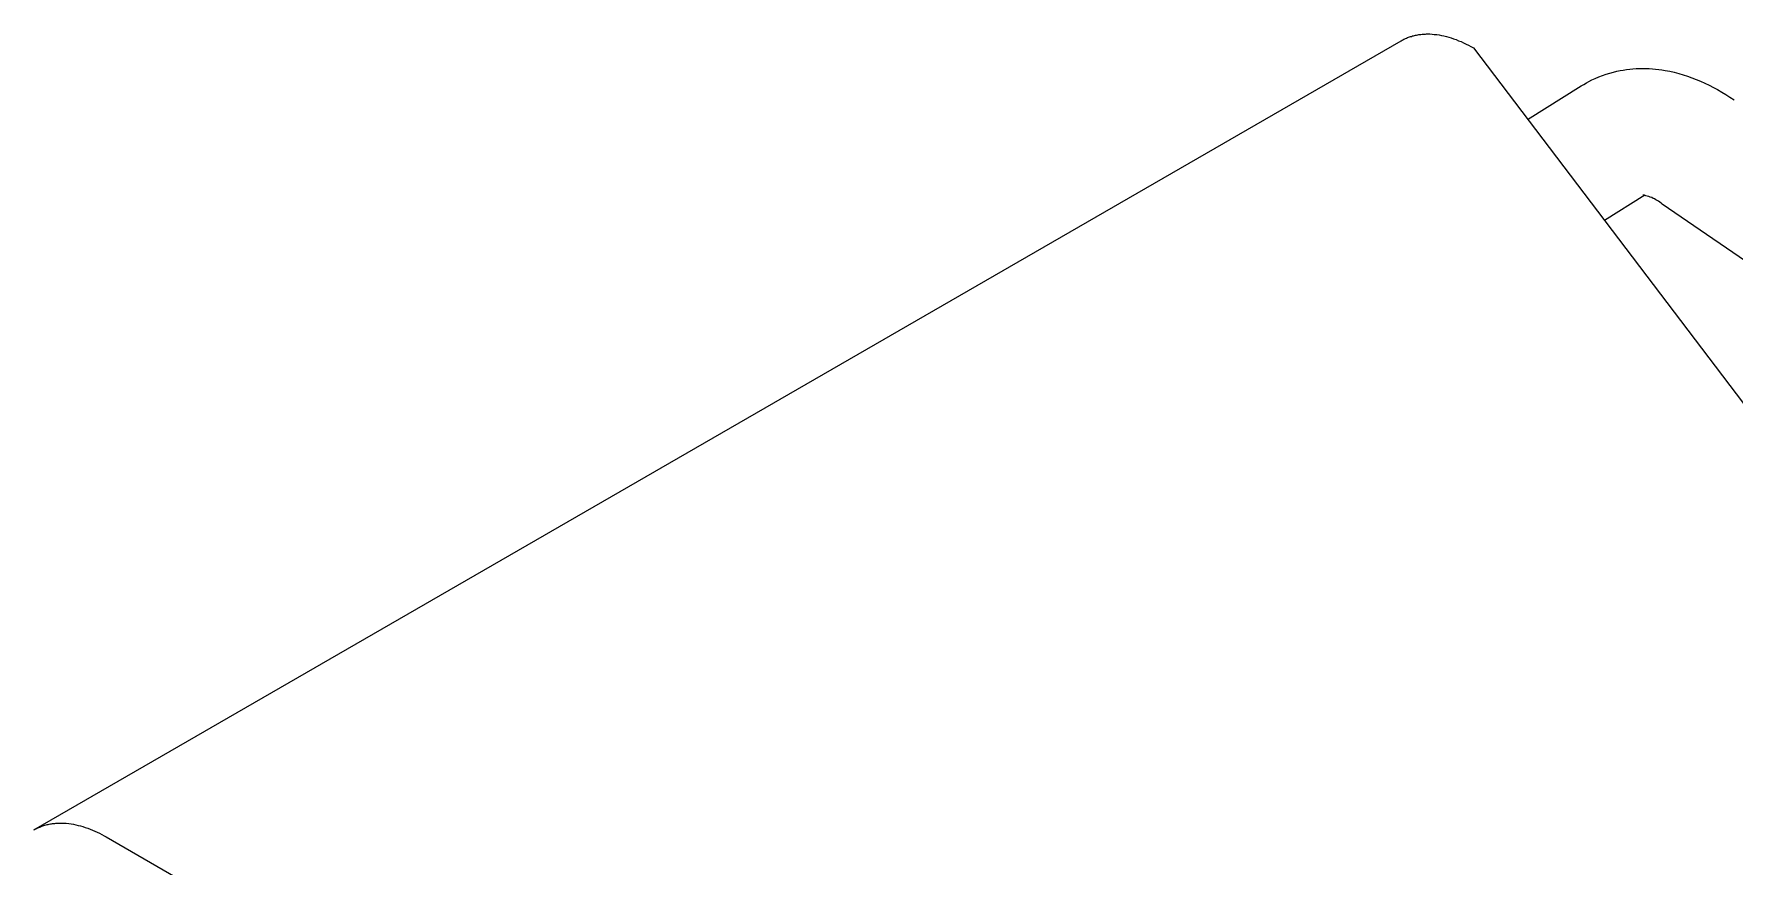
# Model space of a CAD drawing. Header units: millimetres. Extents: x -279 to 4999, y 61 to 3536.
# Drawn here: x 3427.9 to 3549.5, y 2136.1 to 2195.6 of the extents above; entities that cross this region are included whole.
import ezdxf

# ---------------------------------------------------------------- set-up
doc = ezdxf.new("R2010")
doc.units = ezdxf.units.MM
doc.layers.add('ZANO_R', color=7, linetype='Continuous', lineweight=0)

msp = doc.modelspace()

# ---------------------------------------------------------------- linework, layer by layer
at = {"layer": 'ZANO_R'}
for p, q in [((3526.95, 2195.54), (3527.03, 2195.55)), ((3527.03, 2195.55), (3527.1, 2195.56)), ((3527.1, 2195.56), (3527.18, 2195.57)), ((3527.18, 2195.57), (3527.26, 2195.58)), ((3527.26, 2195.58), (3527.34, 2195.58)), ((3527.34, 2195.58), (3527.42, 2195.58)), ((3527.42, 2195.58), (3527.5, 2195.59)), ((3527.5, 2195.59), (3527.58, 2195.59)), ((3527.58, 2195.59), (3527.74, 2195.59)), ((3527.74, 2195.59), (3527.9, 2195.58)), ((3527.9, 2195.58), (3528.05, 2195.56)), ((3528.05, 2195.56), (3528.23, 2195.54)), ((3528.23, 2195.54), (3528.4, 2195.52)), ((3427.92, 2138.66), (3525.68, 2195.1)), ((3525.68, 2195.1), (3525.75, 2195.14)), ((3525.75, 2195.14), (3525.81, 2195.17)), ((3525.81, 2195.17), (3525.88, 2195.21)), ((3525.88, 2195.21), (3525.94, 2195.24)), ((3525.94, 2195.24), (3526.01, 2195.27)), ((3526.01, 2195.27), (3526.08, 2195.3)), ((3526.08, 2195.3), (3526.15, 2195.33)), ((3526.15, 2195.33), (3526.21, 2195.35)), ((3526.21, 2195.35), (3526.29, 2195.38)), ((3526.29, 2195.38), (3526.36, 2195.4)), ((3526.36, 2195.4), (3526.43, 2195.42)), ((3526.43, 2195.42), (3526.5, 2195.45)), ((3526.5, 2195.45), (3526.57, 2195.46)), ((3526.57, 2195.46), (3526.64, 2195.48)), ((3526.64, 2195.48), (3526.72, 2195.5)), ((3526.72, 2195.5), (3526.79, 2195.51)), ((3526.79, 2195.51), (3526.87, 2195.53)), ((3526.87, 2195.53), (3526.95, 2195.54)), ((3528.4, 2195.52), (3528.58, 2195.49)), ((3528.58, 2195.49), (3528.75, 2195.45)), ((3528.75, 2195.45), (3528.92, 2195.41)), ((3528.92, 2195.41), (3529.09, 2195.36)), ((3529.09, 2195.36), (3529.26, 2195.31)), ((3529.26, 2195.31), (3529.43, 2195.25)), ((3529.43, 2195.25), (3529.61, 2195.19)), ((3529.61, 2195.19), (3529.79, 2195.11)), ((3529.79, 2195.11), (3529.98, 2195.04)), ((3529.98, 2195.04), (3530.15, 2194.96)), ((3530.15, 2194.96), (3530.33, 2194.87)), ((3530.33, 2194.87), (3530.51, 2194.78)), ((3530.51, 2194.78), (3530.68, 2194.69)), ((3530.68, 2194.69), (3530.85, 2194.59)), ((3530.85, 2194.59), (3618.67, 2078.87)), ((3542.49, 2193.11), (3542.72, 2193.12)), ((3542.72, 2193.12), (3542.95, 2193.12)), ((3542.95, 2193.12), (3543.18, 2193.12)), ((3543.18, 2193.12), (3543.42, 2193.11)), ((3538.55, 2191.87), (3538.74, 2191.98)), ((3538.74, 2191.98), (3538.93, 2192.09)), ((3538.93, 2192.09), (3539.12, 2192.2)), ((3539.12, 2192.2), (3539.32, 2192.3)), ((3539.32, 2192.3), (3539.57, 2192.41)), ((3539.57, 2192.41), (3539.83, 2192.52)), ((3539.83, 2192.52), (3540.09, 2192.62)), ((3540.09, 2192.62), (3540.35, 2192.71)), ((3540.35, 2192.71), (3540.61, 2192.79)), ((3540.61, 2192.79), (3540.88, 2192.86)), ((3540.88, 2192.86), (3541.11, 2192.92)), ((3541.11, 2192.92), (3541.34, 2192.97)), ((3541.34, 2192.97), (3541.56, 2193.01)), ((3541.56, 2193.01), (3541.8, 2193.04)), ((3541.8, 2193.04), (3542.03, 2193.07)), ((3542.03, 2193.07), (3542.26, 2193.09)), ((3542.26, 2193.09), (3542.49, 2193.11)), ((3543.42, 2193.11), (3543.65, 2193.09)), ((3543.65, 2193.09), (3543.88, 2193.07)), ((3543.88, 2193.07), (3544.11, 2193.05)), ((3544.11, 2193.05), (3544.34, 2193.02)), ((3544.34, 2193.02), (3544.57, 2192.98)), ((3544.57, 2192.98), (3544.9, 2192.92)), ((3544.9, 2192.92), (3545.22, 2192.85)), ((3545.22, 2192.85), (3545.54, 2192.77)), ((3545.54, 2192.77), (3545.85, 2192.67)), ((3545.85, 2192.67), (3546.17, 2192.57)), ((3546.17, 2192.57), (3546.48, 2192.46)), ((3546.48, 2192.46), (3546.79, 2192.34)), ((3546.79, 2192.34), (3547.1, 2192.21)), ((3547.1, 2192.21), (3547.41, 2192.07)), ((3547.41, 2192.07), (3547.72, 2191.92)), ((3547.72, 2191.92), (3548.02, 2191.77)), ((3534.73, 2189.48), (3538.55, 2191.87)), ((3548.02, 2191.77), (3548.32, 2191.61)), ((3548.32, 2191.61), (3548.62, 2191.43)), ((3548.62, 2191.43), (3548.91, 2191.26)), ((3548.91, 2191.26), (3549.2, 2191.07)), ((3549.2, 2191.07), (3549.49, 2190.87)), ((3543.11, 2184.05), (3540.22, 2182.24)), ((3543.08, 2184.05), (3542.97, 2184.07)), ((3543.19, 2184.02), (3543.08, 2184.05)), ((3543.29, 2183.99), (3543.19, 2184.02)), ((3543.4, 2183.96), (3543.29, 2183.99)), ((3543.5, 2183.92), (3543.4, 2183.96)), ((3543.61, 2183.88), (3543.5, 2183.92)), ((3543.71, 2183.83), (3543.61, 2183.88)), ((3543.81, 2183.79), (3543.71, 2183.83)), ((3543.9, 2183.73), (3543.81, 2183.79)), ((3544, 2183.68), (3543.9, 2183.73)), ((3544.09, 2183.62), (3544, 2183.68)), ((3544.19, 2183.56), (3544.09, 2183.62)), ((3544.28, 2183.49), (3544.19, 2183.56)), ((3544.36, 2183.42), (3544.28, 2183.49)), ((3591.46, 2151.02), (3544.36, 2183.42)), ((3427.92, 2138.66), (3427.99, 2138.7)), ((3427.99, 2138.7), (3428.06, 2138.73)), ((3428.06, 2138.73), (3428.12, 2138.77)), ((3428.12, 2138.77), (3428.19, 2138.8)), ((3428.19, 2138.8), (3428.27, 2138.83)), ((3428.27, 2138.83), (3428.34, 2138.86)), ((3428.34, 2138.86), (3428.41, 2138.89)), ((3428.41, 2138.89), (3428.48, 2138.92)), ((3428.48, 2138.92), (3428.56, 2138.95)), ((3428.56, 2138.95), (3428.63, 2138.97)), ((3428.63, 2138.97), (3428.7, 2138.99)), ((3428.7, 2138.99), (3428.78, 2139.01)), ((3428.78, 2139.01), (3428.86, 2139.03)), ((3428.86, 2139.03), (3428.93, 2139.05)), ((3428.93, 2139.05), (3429.01, 2139.07)), ((3429.01, 2139.07), (3429.09, 2139.08)), ((3429.09, 2139.08), (3429.17, 2139.09)), ((3429.17, 2139.09), (3429.25, 2139.11)), ((3429.25, 2139.11), (3429.33, 2139.12)), ((3429.33, 2139.12), (3429.41, 2139.12)), ((3429.41, 2139.12), (3429.49, 2139.13)), ((3429.49, 2139.13), (3429.57, 2139.14)), ((3429.57, 2139.14), (3429.65, 2139.14)), ((3429.65, 2139.14), (3429.73, 2139.14)), ((3429.73, 2139.14), (3429.81, 2139.14)), ((3429.81, 2139.14), (3429.9, 2139.14)), ((3429.9, 2139.14), (3429.98, 2139.14)), ((3429.98, 2139.14), (3430.06, 2139.14)), ((3430.06, 2139.14), (3430.23, 2139.13)), ((3430.23, 2139.13), (3430.4, 2139.11)), ((3430.4, 2139.11), (3430.57, 2139.09)), ((3430.57, 2139.09), (3430.74, 2139.06)), ((3430.74, 2139.06), (3430.91, 2139.02)), ((3430.91, 2139.02), (3431.08, 2138.98)), ((3431.08, 2138.98), (3431.25, 2138.94)), ((3431.25, 2138.94), (3431.42, 2138.89)), ((3431.42, 2138.89), (3431.59, 2138.83)), ((3431.59, 2138.83), (3431.76, 2138.78)), ((3431.76, 2138.78), (3431.93, 2138.71)), ((3431.93, 2138.71), (3432.1, 2138.64)), ((3432.1, 2138.64), (3432.26, 2138.57)), ((3432.26, 2138.57), (3432.43, 2138.49)), ((3432.43, 2138.49), (3432.6, 2138.41)), ((3432.6, 2138.41), (3432.76, 2138.33)), ((3432.76, 2138.33), (3432.93, 2138.24)), ((3432.93, 2138.24), (3433.09, 2138.15)), ((3433.09, 2138.15), (3579.29, 2053.74))]:
    msp.add_line(p, q, dxfattribs=at)

doc.saveas('drawing.dxf')
